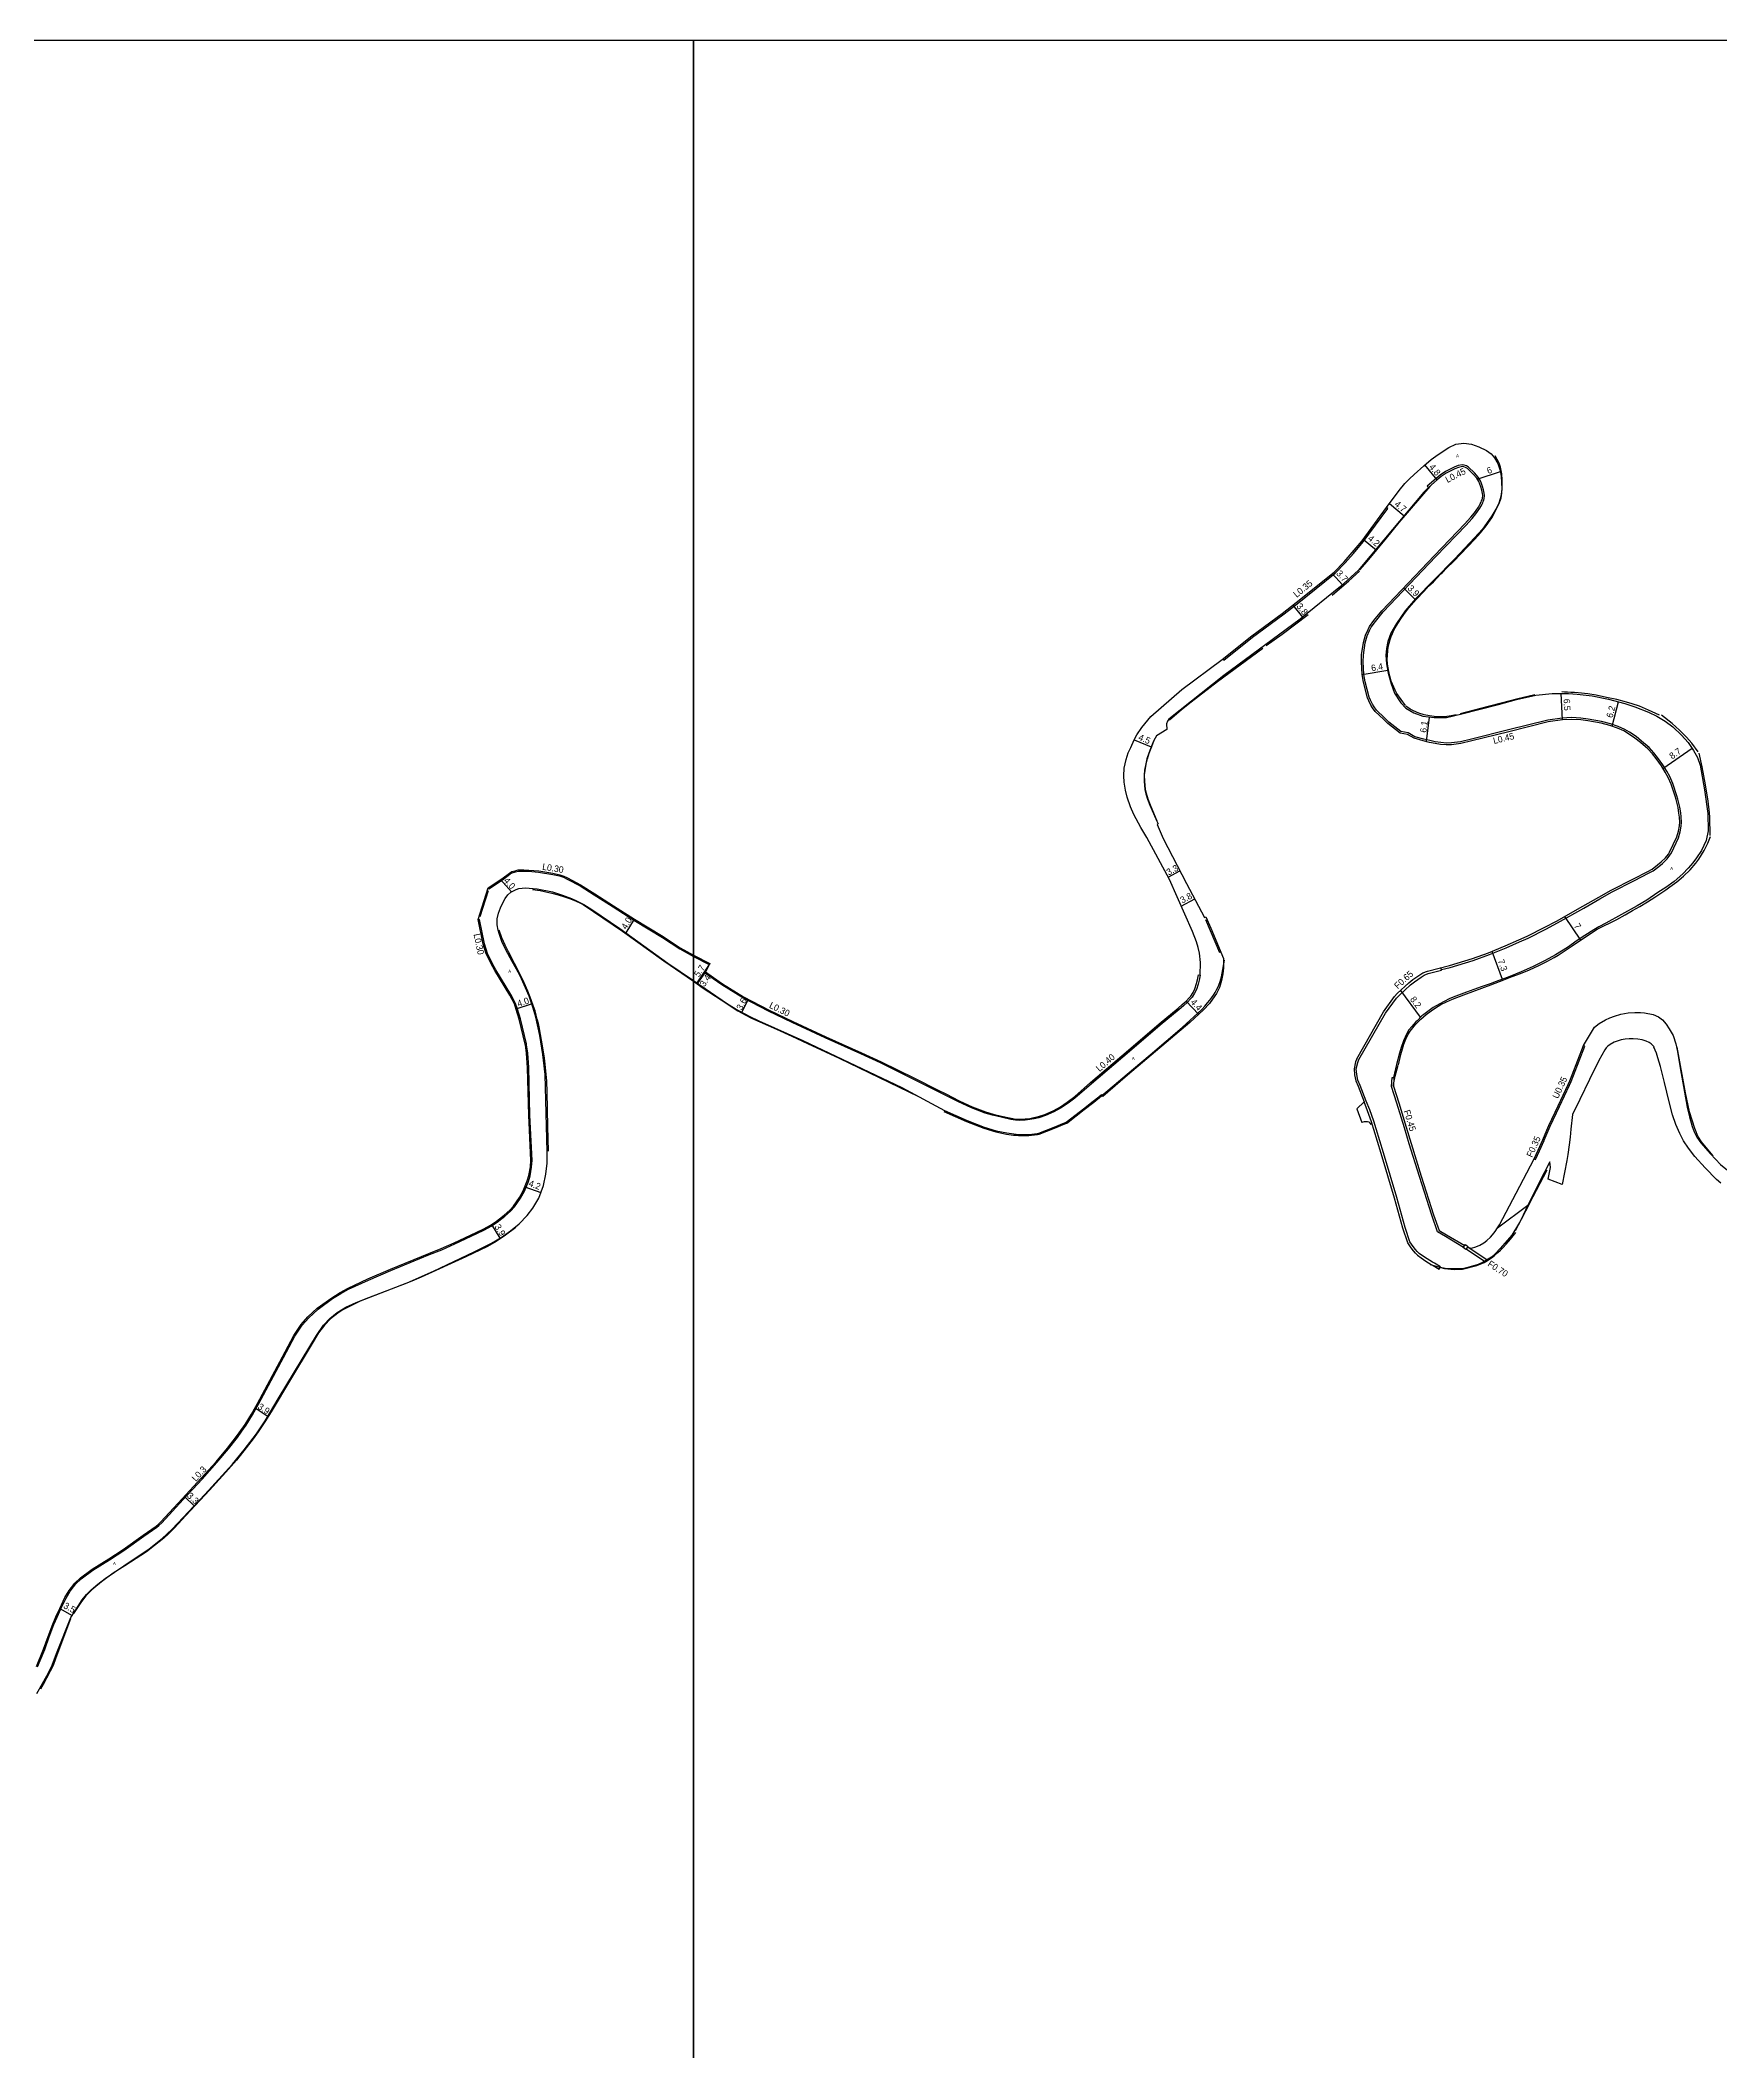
# Model space of a CAD drawing. Header units: metres. Extents: x -28000 to -24000, y -111000 to -108000.
# Drawn here: x -27360.4 to -26947.9, y -108493.6 to -108000 of the extents above; entities that cross this region are included whole.
import ezdxf

# ---------------------------------------------------------------- set-up
doc = ezdxf.new("R2010")
doc.units = ezdxf.units.M
doc.header["$LTSCALE"] = 2.5
for name, color, linetype in [('側溝・桝', 7, 'Continuous'), ('図郭', 7, 'Continuous'), ('幅員', 7, 'Continuous'), ('歩道・分離帯・安全施設', 7, 'Continuous'), ('舗装', 7, 'Continuous'), ('道路', 7, 'Continuous')]:
    doc.layers.add(name, color=color, linetype=linetype)
doc.styles.get("Standard").update_dxf_attribs({"font": ''})
doc.styles.add('YOKO_DECO', font='')
doc.styles.get('Standard').set_extended_font_data('@MS PGothic')
doc.styles.get('YOKO_DECO').set_extended_font_data('MS PGothic')

msp = doc.modelspace()

# ---------------------------------------------------------------- linework, layer by layer
at = {"layer": '側溝・桝'}
for points in [[(-27016.44, -108228.05), (-27014.29, -108227.51), (-27008.63, -108225.82), (-27004.67, -108224.37), (-27000.57, -108222.68), (-26997.23, -108221.21), (-26995.15, -108220.3), (-26990.82, -108218.11), (-26987.93, -108216.6), (-26981.48, -108212.94), (-26977.55, -108210.7), (-26974.5, -108208.98), (-26969.04, -108206.18), (-26965.57, -108204.39), (-26964.42, -108203.78), (-26963.06, -108202.74), (-26962.15, -108201.99), (-26961.04, -108200.91), (-26960.34, -108199.97), (-26959.98, -108199.44), (-26958.28, -108195.75), (-26957.84, -108194.21), (-26957.59, -108192.83), (-26957.5, -108191.88), (-26957.59, -108190.58), (-26957.7, -108189.61), (-26957.91, -108188.23), (-26958.38, -108186.21), (-26958.66, -108185.39), (-26959.65, -108182.36), (-26960.39, -108180.69), (-26961.14, -108179.35), (-26962.08, -108177.84), (-26963.39, -108176), (-26964.32, -108174.86), (-26965.44, -108173.58), (-26967.3, -108171.98), (-26968.67, -108170.88), (-26970.27, -108169.79), (-26971.43, -108169.11), (-26973.08, -108168.39), (-26974.96, -108167.72), (-26977.17, -108167.17), (-26980.39, -108166.56), (-26982.19, -108166.33), (-26984.49, -108166.23), (-26986.79, -108166.36), (-26990.28, -108166.86), (-26999.99, -108169.25), (-27009.09, -108171.48), (-27011.78, -108172.13), (-27013.97, -108172.44), (-27015.22, -108172.47), (-27016.6, -108172.36), (-27017.93, -108172.14), (-27019.25, -108171.86), (-27020.77, -108171.51), (-27022.93, -108170.9), (-27024.59, -108169.93), (-27026.36, -108169.61), (-27029.31, -108167.3), (-27030.37, -108166.3), (-27032.37, -108164.39), (-27032.97, -108163.6), (-27033.39, -108162.93), (-27033.88, -108161.95), (-27034.13, -108161.2), (-27035.15, -108157.47), (-27035.47, -108155.6), (-27035.62, -108152.52), (-27035.59, -108150.86), (-27035.15, -108147.87), (-27034.67, -108146.17), (-27034.05, -108144.82), (-27033.68, -108144.05), (-27032.65, -108142.62), (-27030.73, -108140.28), (-27017.79, -108126.7), (-27010.35, -108118.97), (-27009.68, -108118.25), (-27008.87, -108117.32), (-27007.99, -108116.22), (-27007.56, -108115.62), (-27007, -108114.8), (-27006.51, -108113.98), (-27006.28, -108113.51), (-27006.15, -108113.22), (-27006.03, -108112.9), (-27005.9, -108112.45), (-27005.85, -108111.74), (-27005.9, -108111.11), (-27006.11, -108110.31), (-27006.35, -108109.51), (-27006.59, -108108.77), (-27006.88, -108108.09), (-27007.4, -108107.24), (-27008.29, -108106.16), (-27009.79, -108104.77), (-27010.31, -108104.42), (-27010.84, -108104.24), (-27011.29, -108104.19), (-27012.31, -108104.39), (-27013.34, -108104.74), (-27015.47, -108105.85), (-27016.73, -108106.7), (-27017.76, -108107.54), (-27019.93, -108109.44), (-27019.62, -108109.75)], [(-27070.09, -108151.82), (-27069.87, -108152.1), (-27062.78, -108146.48), (-27055.32, -108140.99), (-27051.85, -108138.29), (-27042.5, -108130.76), (-27040.03, -108128.24), (-27038.05, -108125.94), (-27035.63, -108123.06), (-27029.6, -108114.9), (-27029.89, -108114.68)], [(-27250.38, -108208), (-27250.22, -108208.24), (-27246.92, -108206.01), (-27245.07, -108204.61), (-27244.5, -108204.28), (-27243.72, -108204.06), (-27243.01, -108203.9), (-27241.65, -108203.88), (-27240.49, -108203.91), (-27238.03, -108204.12), (-27234.57, -108204.7), (-27232.91, -108205.08), (-27231.92, -108205.39), (-27231.06, -108205.83), (-27227.87, -108207.52), (-27224.36, -108209.67), (-27219.77, -108212.62), (-27214.63, -108215.9), (-27207.65, -108220.16), (-27203.4, -108222.96), (-27200, -108224.81)], [(-27361.05, -108399.18), (-27359.27, -108394.93), (-27358.17, -108391.82), (-27357.02, -108388.77), (-27356.24, -108386.98), (-27355.32, -108384.95), (-27354.04, -108382.32), (-27353.01, -108380.56), (-27351.62, -108378.8), (-27350.3, -108377.56), (-27347.47, -108375.46), (-27343.37, -108372.89), (-27339.88, -108370.58), (-27334.93, -108367.11), (-27331.76, -108364.84), (-27331.25, -108364.45), (-27330.55, -108363.78), (-27325.3, -108358.1), (-27320.64, -108353.07), (-27316.98, -108349.03), (-27314.12, -108345.65), (-27311.94, -108342.84), (-27310.86, -108341.34), (-27309.81, -108339.82), (-27308.24, -108337.32), (-27306.75, -108334.65), (-27300.66, -108323.21), (-27297.87, -108317.98), (-27296.04, -108315.32), (-27294.47, -108313.49), (-27292.18, -108311.37), (-27288.63, -108308.8), (-27286.6, -108307.56), (-27284.69, -108306.47), (-27279.8, -108304.22), (-27274.27, -108301.87), (-27264.84, -108297.97), (-27261.81, -108296.78), (-27258.61, -108295.36), (-27253.22, -108292.85), (-27251.35, -108291.95), (-27249.7, -108291.02), (-27248.2, -108290.03), (-27246.31, -108288.55), (-27244.92, -108287.29), (-27243.96, -108286.29), (-27242.44, -108284.15), (-27241.52, -108282.46), (-27240.55, -108280.02), (-27240.14, -108278.66), (-27239.77, -108276.53), (-27239.62, -108274.88), (-27240.15, -108263.75), (-27240.45, -108252.1), (-27240.72, -108248.56), (-27240.99, -108246.53), (-27241.04, -108246.26), (-27242.52, -108240.14), (-27243.22, -108237.73), (-27243.67, -108236.34), (-27244.83, -108234.14), (-27248.52, -108228.13), (-27249.41, -108226.47), (-27250.61, -108224.1), (-27251.32, -108221.72), (-27252.58, -108215.79), (-27252.87, -108215.84)], [(-27200, -108224.81), (-27196.16, -108226.81)], [(-27075.67, -108229.43), (-27075.91, -108230.64), (-27076.15, -108231.6), (-27076.59, -108232.91), (-27077.04, -108233.84), (-27077.62, -108234.78), (-27078.03, -108235.26), (-27078.78, -108236.05), (-27079.76, -108236.95), (-27080.8, -108237.81), (-27085.43, -108241.67), (-27093.02, -108248.12), (-27102.33, -108256.07), (-27106.42, -108259.58), (-27108.07, -108260.85), (-27109.79, -108262.01), (-27111.56, -108262.96), (-27113.63, -108263.87), (-27115.23, -108264.39), (-27116.39, -108264.67), (-27117.42, -108264.86), (-27118.62, -108265.02), (-27119.95, -108265.08), (-27120.98, -108265.02), (-27122.09, -108264.84), (-27124.5, -108264.3), (-27126.61, -108263.8), (-27128.44, -108263.28), (-27131.8, -108261.98), (-27134.98, -108260.5), (-27138.28, -108258.84), (-27140.33, -108257.82), (-27145.91, -108255), (-27154.13, -108250.93), (-27158.92, -108248.76), (-27167.69, -108244.79), (-27175.81, -108241.04), (-27181.62, -108238.25), (-27187.92, -108234.97), (-27193.08, -108231.82), (-27197.29, -108228.86), (-27197.11, -108228.59)], [(-27016.73, -108301.12), (-27016.67, -108301.01), (-27018.14, -108300.13), (-27018.66, -108299.86), (-27019.97, -108299.06), (-27021.08, -108298.33), (-27021.89, -108297.68), (-27022.36, -108297.24), (-27022.82, -108296.71), (-27023.39, -108295.97), (-27024.16, -108294.85), (-27025.3, -108291.3), (-27027.38, -108284), (-27030.65, -108273.04), (-27032.42, -108267.09), (-27033.03, -108265.24), (-27033.99, -108262.48), (-27034.91, -108260.33), (-27036.4, -108256.49), (-27036.91, -108255.17), (-27037.2, -108253.81), (-27037.33, -108252.41), (-27036.99, -108250.87), (-27036.69, -108250.15), (-27030.13, -108238.77), (-27027.45, -108235.06), (-27026.82, -108234.39), (-27024.05, -108231.83), (-27023.04, -108231.02), (-27021.41, -108229.91), (-27020.69, -108229.44), (-27019.66, -108229.01), (-27016.41, -108228.2), (-27016.56, -108227.57)], [(-26991.54, -108269.79), (-26991.2, -108269.95), (-26991.19, -108269.94), (-26990.23, -108267.61), (-26989.74, -108266.49), (-26987.47, -108261.61), (-26985.02, -108256.43), (-26984.61, -108255.51), (-26983.99, -108254), (-26981.23, -108246.83), (-26981.58, -108246.7)], [(-27011.04, -108296.21), (-27015.4, -108293.54), (-27017.39, -108292.42), (-27018.81, -108288.35), (-27021.81, -108278.84), (-27024.32, -108270.82), (-27025.52, -108266.87), (-27027.34, -108260.85), (-27028.67, -108256.72), (-27028.56, -108254.55), (-27028.22, -108254.57)], [(-27033.42, -108265.97), (-27033.6, -108265.44), (-27034.55, -108262.68), (-27035.41, -108260.53)], [(-26993.65, -108274.49), (-26993.32, -108274.67), (-26992.35, -108272.56), (-26991.2, -108269.95)], [(-27005.82, -108299.64), (-27010.33, -108296.65), (-27010.37, -108296.63)], [(-27009.74, -108296.22), (-27005.18, -108299.24)]]:
    msp.add_lwpolyline(points, dxfattribs=at)
msp.add_lwpolyline([(-27010.56, -108295.52), (-27009.91, -108295.96), (-27010.43, -108296.72), (-27011.08, -108296.28)], close=True, dxfattribs=at)
at = {"layer": '図郭'}
for points in [[(-28000, -108000), (-27200, -108000), (-27200, -108600), (-28000, -108600)], [(-27200, -108000), (-26400, -108000), (-26400, -108600), (-27200, -108600)]]:
    msp.add_lwpolyline(points, close=True, dxfattribs=at)
at = {"layer": '幅員'}
for points in [[(-27020.55, -108104.22), (-27017.52, -108107.91)], [(-27007.63, -108107.7), (-27001.95, -108105.8)], [(-27029.15, -108113.68), (-27025.59, -108116.68)], [(-27035.62, -108122.44), (-27032.37, -108125.13)], [(-27043.22, -108130.87), (-27040.74, -108133.62)], [(-27025.73, -108134.4), (-27022.96, -108137.17)], [(-27052.92, -108138.66), (-27050.56, -108141.58)], [(-27035.91, -108155.64), (-27029.62, -108154.55)], [(-26987.16, -108160.34), (-26986.78, -108166.8)], [(-26974.51, -108168.35), (-26972.93, -108162.35)], [(-27020.11, -108172.11), (-27019.35, -108166.08)], [(-27091.82, -108171.7), (-27087.69, -108173.4)], [(-26962.08, -108178.67), (-26954.91, -108173.69)], [(-27244.71, -108208.96), (-27247.36, -108205.96)], [(-27083.53, -108205.33), (-27080.61, -108203.79)], [(-27080.3, -108212.47), (-27076.96, -108210.7)], [(-27216.55, -108219.07), (-27214.48, -108215.65)], [(-26986.19, -108215.05), (-26982.28, -108220.83)], [(-27196.02, -108226.56), (-27199.23, -108231.27)], [(-27004.02, -108223.57), (-27001.51, -108230.39)], [(-27197.11, -108228.59), (-27199.03, -108231.4)], [(-27243.55, -108237.69), (-27239.76, -108236.43)], [(-27188.15, -108238.49), (-27186.51, -108235.34)], [(-27079.06, -108235.76), (-27076.02, -108239)], [(-27026.5, -108233.21), (-27021.62, -108239.71)], [(-27241.39, -108281.33), (-27237.47, -108282.73)], [(-27249.57, -108290.57), (-27247.53, -108293.94)], [(-27307.63, -108335.6), (-27304.38, -108337.71)], [(-27324.98, -108357.31), (-27322.56, -108359.6)], [(-27355.59, -108384.82), (-27352.52, -108386.51)]]:
    msp.add_lwpolyline(points, dxfattribs=at)
at = {"layer": '歩道・分離帯・安全施設'}
for points in [[(-27025.28, -108163.26), (-27027.36, -108160.28), (-27027.82, -108159.51), (-27028.74, -108157.28), (-27029.12, -108156.04), (-27029.28, -108155.35), (-27029.51, -108154.03), (-27029.64, -108153), (-27029.72, -108151.9), (-27029.7, -108150.94), (-27029.6, -108149.84), (-27029.5, -108148.89), (-27029.29, -108147.99), (-27029.05, -108147.09), (-27028.75, -108146.3), (-27028.42, -108145.55), (-27028, -108144.63), (-27027.54, -108143.74), (-27026.99, -108142.84), (-27026.42, -108141.96), (-27025.86, -108141.15), (-27025.27, -108140.38), (-27024.42, -108139.28), (-27022.63, -108137.23), (-27020.7, -108135.16), (-27019.57, -108133.99), (-27018.36, -108132.87), (-27016.54, -108130.93), (-27016.17, -108130.57), (-27015.15, -108129.53), (-27013.39, -108127.8), (-27011.64, -108126.06), (-27009.91, -108124.25), (-27008.2, -108122.43), (-27006.86, -108120.87), (-27005.47, -108119.14), (-27004.07, -108117.16), (-27003.54, -108116.28), (-27002.26, -108113.7), (-27001.79, -108112.25), (-27001.58, -108111.15), (-27001.49, -108109.95), (-27001.49, -108107.86), (-27001.62, -108106.39), (-27001.93, -108104.8), (-27002.27, -108103.79), (-27003.26, -108101.97)], [(-27036.43, -108129.97), (-27034.7, -108127.95), (-27029.92, -108122.16), (-27026.8, -108118.37), (-27019.19, -108109.52)], [(-27043.23, -108136.16), (-27039.14, -108132.66), (-27036.57, -108130.3)], [(-27059.41, -108148.56), (-27055.5, -108145.71), (-27049.12, -108140.93)], [(-27083.14, -108166.76), (-27080.28, -108164.29), (-27077.87, -108162.34), (-27071.43, -108157.36), (-27060.26, -108149.21)], [(-26993.47, -108160.62), (-26997.98, -108161.72), (-27001.45, -108162.57), (-27004.93, -108163.47), (-27011.8, -108165.26)], [(-26962.94, -108165.6), (-26965.58, -108164.38), (-26967.78, -108163.45), (-26969.59, -108162.82), (-26971.03, -108162.4), (-26973.41, -108161.79), (-26975.9, -108161.25), (-26978.41, -108160.74), (-26980.49, -108160.4), (-26982.89, -108160.13), (-26983.77, -108160.07), (-26984.65, -108160.02), (-26985.46, -108159.99), (-26986.25, -108159.94), (-26986.85, -108159.92)], [(-27012.85, -108165.53), (-27014.01, -108165.77), (-27015.07, -108165.94), (-27015.97, -108166.02), (-27017.32, -108166.03), (-27018.18, -108165.97), (-27019.35, -108165.82), (-27020.67, -108165.52), (-27021.99, -108165.1), (-27023.25, -108164.57), (-27024.11, -108164.13), (-27025.17, -108163.44)], [(-26953.41, -108174.61), (-26954.97, -108172.53), (-26956.29, -108171), (-26957.99, -108169.33), (-26959.8, -108167.7), (-26962.38, -108165.6)], [(-27086.18, -108191.62), (-27087.88, -108187.69), (-27088.44, -108186.23), (-27088.84, -108184.88), (-27089.09, -108183.81), (-27089.27, -108181.88), (-27089.29, -108180.27), (-27089.19, -108179.16), (-27088.91, -108177.61), (-27088.61, -108176.34), (-27088.18, -108174.96), (-27087.69, -108173.7), (-27086.99, -108172.01)], [(-26950.43, -108195.12), (-26950.56, -108190.62), (-26950.61, -108189.57), (-26950.93, -108186.73), (-26951.61, -108182.72), (-26952.44, -108178.33), (-26953.15, -108174.96)], [(-27026.98, -108251.42), (-27026.37, -108248.86), (-27026.01, -108247.51), (-27025.64, -108246.34), (-27025.16, -108245.11), (-27024.64, -108244.06), (-27024.1, -108243.16), (-27023.44, -108242.35), (-27022.78, -108241.53), (-27022.13, -108240.85), (-27021.52, -108240.23), (-27020.19, -108239.07), (-27018.97, -108238.15), (-27017.85, -108237.4), (-27016.61, -108236.65), (-27015.15, -108235.93), (-27013.68, -108235.29), (-27010.91, -108234.21), (-27008.7, -108233.41), (-27006.5, -108232.63), (-27004.31, -108231.82), (-27001.14, -108230.59), (-26999.08, -108229.77), (-26997.03, -108228.97), (-26994.83, -108228.07), (-26992.55, -108227.01), (-26990.59, -108226.04), (-26988.74, -108225.07), (-26987.81, -108224.5), (-26984.33, -108222.22), (-26980.79, -108219.82), (-26978.24, -108218.17), (-26973.41, -108215.72), (-26971.37, -108214.64), (-26969.55, -108213.59), (-26967.72, -108212.55), (-26965.87, -108211.39), (-26964.03, -108210.24), (-26961.32, -108208.48), (-26960.33, -108207.74), (-26958.65, -108206.49), (-26957, -108205.1), (-26955.41, -108203.58), (-26953.99, -108201.96), (-26953.24, -108200.96), (-26951.94, -108198.86), (-26951.08, -108197.05), (-26950.4, -108195.43)], [(-27252.41, -108215.05), (-27250.33, -108208.64)], [(-27239.54, -108208.42), (-27237.67, -108208.67), (-27236.23, -108208.93), (-27234.78, -108209.26), (-27233.22, -108209.69), (-27231.89, -108210.12), (-27230.2, -108210.7), (-27228.79, -108211.25), (-27227.77, -108211.75), (-27227.08, -108212.1), (-27217.43, -108218.6), (-27207.3, -108225.89), (-27200, -108230.93)], [(-27070.84, -108223.94), (-27074.28, -108215.8)], [(-27235.57, -108272.64), (-27235.77, -108266.56), (-27235.93, -108258.1), (-27236.04, -108255.44), (-27236.53, -108250.44), (-27236.7, -108249.22), (-27237.14, -108246.29), (-27237.56, -108243.96), (-27237.84, -108242.54), (-27238.09, -108241.31), (-27238.36, -108240.18), (-27238.61, -108239.22), (-27238.91, -108238.21), (-27239.36, -108236.85), (-27240.11, -108234.84), (-27240.64, -108233.37), (-27241.22, -108232), (-27241.91, -108230.55), (-27242.44, -108229.44), (-27245.46, -108223.68), (-27246.26, -108222.08), (-27247.03, -108220.28), (-27247.73, -108218.39)], [(-27138.53, -108262.84), (-27132.98, -108265.3), (-27128.75, -108266.95), (-27125.81, -108267.87), (-27123.18, -108268.4), (-27121.43, -108268.66), (-27120.83, -108268.72), (-27120.21, -108268.8), (-27117.68, -108268.76), (-27116.29, -108268.63), (-27115.6, -108268.52), (-27115.14, -108268.42), (-27111.4, -108266.99), (-27108.83, -108265.93), (-27108.41, -108265.73), (-27108.06, -108265.47), (-27104.11, -108262.42), (-27101.76, -108260.55), (-27100.38, -108259.46), (-27098.28, -108257.7), (-27092.04, -108252.43), (-27087.9, -108248.95), (-27080.03, -108242.26), (-27075.23, -108237.82), (-27074.54, -108237.03), (-27073.85, -108236.24), (-27073.25, -108235.52), (-27072.82, -108234.92), (-27072.4, -108234.29), (-27072, -108233.68), (-27071.64, -108233.03), (-27071.27, -108232.26), (-27071, -108231.62), (-27070.74, -108230.98), (-27070.61, -108230.44), (-27070.44, -108229.85), (-27069.68, -108225.72)], [(-27200, -108230.93), (-27197.62, -108232.57), (-27193.25, -108235.51), (-27189.12, -108238.15), (-27187.2, -108239.23), (-27185.81, -108239.96), (-27179.65, -108242.63), (-27175.92, -108244.38), (-27172.03, -108246.18), (-27164.28, -108249.76), (-27144.77, -108259.22)], [(-26949.74, -108273.72), (-26952.63, -108270.32), (-26953.5, -108268.94), (-26954.27, -108267.04), (-26955.56, -108262.98), (-26956.55, -108258.27), (-26958.59, -108247.08)], [(-27028.29, -108256.64), (-27027.79, -108254.19), (-27027.05, -108251.47)], [(-26994.78, -108285.43), (-26990.5, -108277.15)], [(-26994.78, -108285.43), (-26996.82, -108289.39), (-26998.32, -108292.13)], [(-27243.63, -108291.3), (-27246.14, -108293.21), (-27247.44, -108294.14), (-27248.89, -108295.03), (-27250.58, -108295.96), (-27252.5, -108296.94), (-27255.92, -108298.53), (-27266.83, -108303.54), (-27269.12, -108304.51), (-27275.71, -108307.07), (-27281.86, -108309.45), (-27283.94, -108310.44), (-27286.06, -108311.57), (-27287.35, -108312.34), (-27289.13, -108313.73), (-27290.62, -108315.29), (-27292.06, -108317.19), (-27293.86, -108320.18), (-27298.93, -108328.61), (-27303.67, -108336.61), (-27305.22, -108339.01), (-27306.9, -108341.48), (-27308.12, -108343.16), (-27309.82, -108345.43), (-27312.21, -108348.43), (-27314.83, -108351.41), (-27318.79, -108355.76), (-27324.6, -108362.01), (-27326.44, -108364), (-27327.56, -108365.16), (-27328.97, -108366.57), (-27330.03, -108367.54), (-27332.28, -108369.41), (-27334.28, -108370.89), (-27339.6, -108374.38), (-27342.43, -108376.17), (-27345.35, -108378.28), (-27347.74, -108380.23), (-27349.15, -108381.7), (-27350.26, -108383.11), (-27352.17, -108386.07)], [(-27019.23, -108300.45), (-27015.69, -108301.41), (-27013.27, -108301.63), (-27011.29, -108301.6), (-27007.78, -108300.7), (-27005.91, -108299.91), (-27005.1, -108299.45), (-27004.11, -108298.81), (-27003.45, -108298.29), (-27002.58, -108297.49), (-27001.9, -108296.87), (-27001.28, -108296.21), (-27000.54, -108295.42), (-26999.45, -108294.16), (-26998.16, -108292.59)], [(-27352.93, -108387.38), (-27354.6, -108391.73), (-27356.58, -108397.21), (-27357.22, -108398.78), (-27357.92, -108400.22), (-27358.79, -108401.92), (-27359.62, -108403.5), (-27360.27, -108404.66)]]:
    msp.add_lwpolyline(points, dxfattribs=at)
at = {"layer": '道路'}
for points in [[(-27197.11, -108228.59), (-27192.88, -108231.57), (-27187.73, -108234.7), (-27181.45, -108237.98), (-27175.65, -108240.77), (-27167.53, -108244.51), (-27158.77, -108248.49), (-27153.97, -108250.65), (-27145.74, -108254.73), (-27140.16, -108257.54), (-27138.11, -108258.57), (-27134.82, -108260.23), (-27131.65, -108261.7), (-27128.31, -108262.99), (-27126.5, -108263.5), (-27124.41, -108264), (-27122.01, -108264.53), (-27120.93, -108264.72), (-27119.93, -108264.76), (-27118.64, -108264.71), (-27117.46, -108264.56), (-27116.48, -108264.38), (-27115.3, -108264.09), (-27113.74, -108263.58), (-27111.7, -108262.69), (-27109.95, -108261.75), (-27108.26, -108260.6), (-27106.4, -108259.17), (-27102.59, -108255.77), (-27093.28, -108247.82), (-27085.69, -108241.36), (-27081.06, -108237.5), (-27080.03, -108236.65), (-27079.06, -108235.76), (-27078.32, -108234.99), (-27077.94, -108234.54), (-27077.39, -108233.65), (-27076.96, -108232.76), (-27076.54, -108231.49), (-27076.3, -108230.55), (-27076.06, -108229.35), (-27075.67, -108229.43), (-27075.57, -108226.27), (-27075.82, -108224.03), (-27076.11, -108222.61), (-27076.53, -108221.27), (-27077.53, -108218.69), (-27083.19, -108205.98), (-27088.75, -108195.63), (-27090.22, -108193.15), (-27091.9, -108190.03), (-27092.75, -108188.13), (-27093.56, -108185.73), (-27093.97, -108184.02), (-27094.28, -108182.09), (-27094.37, -108180.48), (-27094.32, -108178.65), (-27093.85, -108176.48), (-27093.3, -108174.89), (-27092.7, -108173.58), (-27091.82, -108171.7), (-27091.16, -108170.43), (-27089.95, -108168.62), (-27087.72, -108165.93), (-27080.18, -108159.35), (-27070.23, -108151.93), (-27062.99, -108146.19), (-27055.52, -108140.69), (-27052.06, -108137.99), (-27042.74, -108130.49), (-27040.32, -108128.02), (-27038.32, -108125.7), (-27035.92, -108122.84), (-27029.89, -108114.68), (-27026.77, -108110.48), (-27025.4, -108108.78), (-27024.29, -108107.66), (-27023.1, -108106.54), (-27020.76, -108104.4), (-27018.94, -108102.91), (-27017.8, -108102.07), (-27016.28, -108101.02), (-27014.6, -108099.97), (-27012.86, -108099.14), (-27010.97, -108098.87), (-27009.09, -108099.12), (-27007.22, -108099.79), (-27005.39, -108100.71), (-27004.25, -108101.51), (-27003.43, -108102.44), (-27002.6, -108103.86), (-27002.02, -108105.6), (-27001.79, -108107.03), (-27001.68, -108108.54), (-27001.63, -108110.14), (-27001.89, -108111.95), (-27002.36, -108113.57), (-27003.1, -108115.08), (-27004.04, -108116.67), (-27006.38, -108119.95), (-27008.34, -108122.12), (-27013.12, -108127.24), (-27018.25, -108132.44), (-27022.82, -108137.04), (-27025.3, -108139.98), (-27027.49, -108143.16), (-27028.81, -108145.51), (-27029.56, -108147.55), (-27029.9, -108149.23), (-27030.06, -108150.93), (-27029.88, -108153.05), (-27029.49, -108155.3), (-27028.78, -108157.94), (-27027.93, -108160.26), (-27026.41, -108162.56), (-27025.15, -108163.89), (-27023.22, -108165.05), (-27020.97, -108165.87), (-27018.2, -108166.22), (-27015.22, -108166.16), (-27011.46, -108165.3), (-27002.45, -108162.98), (-26998, -108161.8), (-26993.24, -108160.71), (-26989.27, -108160.33), (-26985.22, -108160.34), (-26983.09, -108160.44), (-26979.4, -108160.84), (-26975.4, -108161.7), (-26971.38, -108162.76), (-26968.97, -108163.57), (-26965.6, -108164.86), (-26963.59, -108165.83), (-26961.55, -108167.06), (-26959.64, -108168.52), (-26957.48, -108170.49), (-26955.85, -108172.34), (-26954.52, -108174.27), (-26953.58, -108176.02), (-26952.96, -108177.92), (-26951.83, -108183.97), (-26951.05, -108189.72), (-26950.96, -108194.01), (-26951.43, -108196.35), (-26952.58, -108198.84)], [(-26958.68, -108195.47), (-26958.27, -108194.11), (-26958.02, -108192.77), (-26957.94, -108191.88), (-26958.02, -108190.62), (-26958.14, -108189.66), (-26958.34, -108188.31), (-26958.8, -108186.34), (-26959.08, -108185.53), (-26960.06, -108182.52), (-26960.78, -108180.89), (-26961.52, -108179.58), (-26962.44, -108178.08), (-26963.74, -108176.26), (-26964.65, -108175.14), (-26965.74, -108173.89), (-26967.58, -108172.31), (-26968.93, -108171.24), (-26970.5, -108170.16), (-26971.63, -108169.5), (-26973.25, -108168.79), (-26975.09, -108168.14), (-26977.26, -108167.6), (-26980.46, -108166.99), (-26982.23, -108166.77), (-26984.49, -108166.66), (-26986.75, -108166.8), (-26990.2, -108167.29), (-26999.88, -108169.67), (-27008.98, -108171.91), (-27011.69, -108172.56), (-27013.92, -108172.87), (-27015.25, -108172.91), (-27016.68, -108172.79), (-27018, -108172.57), (-27019.33, -108172.29), (-27020.88, -108171.94), (-27023.1, -108171.3), (-27024.74, -108170.34), (-27026.55, -108170.02), (-27029.6, -108167.63), (-27030.67, -108166.61), (-27032.69, -108164.68), (-27033.33, -108163.85), (-27033.77, -108163.15), (-27034.29, -108162.12), (-27034.55, -108161.33), (-27035.58, -108157.55), (-27035.91, -108155.64), (-27036.05, -108152.54), (-27036.02, -108150.82), (-27035.58, -108147.78), (-27035.08, -108146.02), (-27034.45, -108144.63), (-27034.06, -108143.83), (-27033, -108142.36), (-27031.06, -108139.99), (-27018.11, -108126.4), (-27010.67, -108118.67), (-27010.01, -108117.96), (-27009.21, -108117.04), (-27008.33, -108115.95), (-27007.91, -108115.37), (-27007.37, -108114.57), (-27006.89, -108113.77), (-27006.67, -108113.33), (-27006.56, -108113.06), (-27006.45, -108112.76), (-27006.33, -108112.37), (-27006.29, -108111.74), (-27006.33, -108111.19), (-27006.51, -108110.42), (-27006.77, -108109.62), (-27007.01, -108108.91), (-27007.27, -108108.3), (-27007.76, -108107.49), (-27008.61, -108106.46), (-27010.07, -108105.11), (-27010.49, -108104.82), (-27010.95, -108104.67), (-27011.27, -108104.64), (-27012.22, -108104.81), (-27013.18, -108105.15), (-27015.25, -108106.23), (-27016.47, -108107.05), (-27017.47, -108107.88), (-27019.62, -108109.75), (-27020.72, -108110.9), (-27030.57, -108122.59), (-27036.85, -108130.11), (-27041.18, -108134.02), (-27051.13, -108142.04), (-27069.85, -108155.88), (-27083.31, -108166.56), (-27083.67, -108167.05), (-27083.88, -108167.72), (-27083.85, -108169.16)], [(-27086.35, -108170.72), (-27086.73, -108171.29), (-27087.1, -108171.96), (-27087.8, -108173.66), (-27088.28, -108174.92), (-27088.72, -108176.31), (-27089.02, -108177.59), (-27089.3, -108179.14), (-27089.4, -108180.27), (-27089.38, -108181.88), (-27089.2, -108183.83), (-27088.95, -108184.91), (-27088.54, -108186.27), (-27087.98, -108187.73), (-27086.28, -108191.66), (-27085.98, -108192.32), (-27086.2, -108192.43), (-27084.77, -108195.91), (-27078.97, -108206.89), (-27074.55, -108215.25)], [(-27083.85, -108169.16), (-27086.35, -108170.72)], [(-26988.16, -108216.17), (-26981.72, -108212.51), (-26977.79, -108210.27), (-26974.74, -108208.55), (-26969.26, -108205.74), (-26965.79, -108203.95), (-26964.68, -108203.37), (-26963.36, -108202.36), (-26962.47, -108201.63), (-26961.41, -108200.59), (-26960.73, -108199.69), (-26960.41, -108199.2), (-26958.68, -108195.47)], [(-26952.58, -108198.84), (-26953.85, -108200.63), (-26954.74, -108201.82), (-26955.85, -108203.19), (-26957.16, -108204.56), (-26959.33, -108206.46), (-26961.34, -108207.92), (-26963.29, -108209.15), (-26966.04, -108211.01), (-26968.38, -108212.41), (-26976.08, -108216.62), (-26977.8, -108217.54), (-26979.04, -108218.28), (-26981.26, -108219.68), (-26983.14, -108220.92), (-26985.52, -108222.6), (-26988.45, -108224.43), (-26990.94, -108225.81), (-26993.89, -108227.26), (-26996.89, -108228.57), (-27000.09, -108229.87), (-27003.28, -108231.04), (-27004.25, -108231.43), (-27006.65, -108232.31), (-27010.26, -108233.58), (-27013.51, -108234.78), (-27014.57, -108235.26), (-27015.8, -108235.86), (-27017.69, -108236.91), (-27018.5, -108237.37), (-27019.42, -108238.07), (-27020.71, -108239.03), (-27021.21, -108239.41), (-27022.36, -108240.59), (-27022.74, -108240.9), (-27023.7, -108242.02), (-27024.4, -108242.86), (-27024.89, -108243.7), (-27025.73, -108245.5), (-27026.33, -108247.15), (-27026.76, -108248.57), (-27027.46, -108251.32), (-27028.22, -108254.57), (-27028.11, -108254.57), (-27028.21, -108256.66), (-27026.9, -108260.72), (-27025.09, -108266.74), (-27023.89, -108270.69), (-27021.38, -108278.7), (-27018.38, -108288.2), (-27017.02, -108292.11), (-27015.17, -108293.15), (-27010.71, -108295.74), (-27010.56, -108295.52), (-27009.91, -108295.96), (-27009.98, -108296.06), (-27009.74, -108296.22), (-27009.07, -108296.39), (-27008.01, -108296.09), (-27007.01, -108295.64), (-27006.02, -108295.08), (-27005.3, -108294.55), (-27004.37, -108293.69), (-27003.88, -108293.1), (-27003.27, -108292.31), (-27002.66, -108291.45)], [(-27250.38, -108208), (-27247.09, -108205.78), (-27245.22, -108204.37), (-27244.61, -108204.01), (-27243.8, -108203.78), (-27243.05, -108203.61), (-27241.65, -108203.59), (-27240.47, -108203.62), (-27238.01, -108203.84)], [(-27238.01, -108203.84), (-27234.52, -108204.42), (-27232.84, -108204.8), (-27231.81, -108205.12), (-27230.93, -108205.57), (-27227.72, -108207.27), (-27224.2, -108209.42), (-27219.62, -108212.38), (-27214.48, -108215.65), (-27207.5, -108219.91), (-27203.26, -108222.71), (-27200, -108224.48)], [(-27241.34, -108246.33), (-27242.81, -108240.21), (-27243.51, -108237.82), (-27243.95, -108236.46), (-27245.09, -108234.29), (-27248.78, -108228.28), (-27249.68, -108226.61), (-27250.89, -108224.22), (-27251.61, -108221.79), (-27252.89, -108215.77), (-27250.38, -108208)], [(-27237.77, -108244.26), (-27238.69, -108239.72), (-27239.39, -108237.52), (-27240.37, -108234.57), (-27241.25, -108232.53), (-27242.26, -108230.33), (-27243.08, -108228.65), (-27244.5, -108226.03), (-27246.09, -108223.2), (-27247.03, -108221.12), (-27247.73, -108219.17), (-27247.96, -108218.36), (-27248.19, -108217.07), (-27248.21, -108215.56), (-27247.92, -108214.18), (-27247.43, -108212.88), (-27246.85, -108211.65), (-27246.25, -108210.58), (-27245.62, -108209.7), (-27244.85, -108209.04), (-27244.23, -108208.69), (-27243.58, -108208.4), (-27242.85, -108208.17), (-27242.11, -108208.04), (-27241.37, -108207.98), (-27240.34, -108208.03)], [(-27240.34, -108208.03), (-27238.37, -108208.26), (-27234.63, -108209), (-27232.18, -108209.78), (-27229.97, -108210.59), (-27228.7, -108211.15), (-27226.94, -108212.1), (-27224.96, -108213.29), (-27218.07, -108217.98), (-27206.31, -108226.44), (-27200, -108230.74)], [(-27074.55, -108215.25), (-27074.23, -108215.08), (-27073.06, -108217.86), (-27069.95, -108225.29)], [(-27037.18, -108249.94), (-27030.68, -108238.42), (-27027.95, -108234.64), (-27027.28, -108233.92), (-27024.47, -108231.33), (-27023.43, -108230.49), (-27021.77, -108229.37), (-27020.99, -108228.87), (-27019.86, -108228.4), (-27014.42, -108227.04), (-27008.78, -108225.35), (-27004.85, -108223.91), (-27000.76, -108222.23), (-26997.43, -108220.76), (-26995.36, -108219.85), (-26991.05, -108217.67), (-26988.16, -108216.17)], [(-27200, -108224.48), (-27196.02, -108226.56)], [(-27196.02, -108226.56), (-27197.11, -108228.59)], [(-27069.95, -108225.29), (-27069.9, -108226.28), (-27069.92, -108227.58), (-27070.08, -108229.12), (-27070.39, -108230.7), (-27070.94, -108232.47)], [(-27200, -108230.74), (-27191.65, -108236.43), (-27189.1, -108237.98), (-27186.22, -108239.54), (-27183.94, -108240.61), (-27173.22, -108245.48), (-27148.84, -108257.02), (-27138.42, -108262.59)], [(-27070.94, -108232.47), (-27071.68, -108233.88), (-27072.66, -108235.34), (-27073.39, -108236.36), (-27074.84, -108237.89), (-27078.2, -108241.04), (-27093.46, -108253.96), (-27099.53, -108259.18)], [(-26978.84, -108242.14), (-26977.68, -108241.24), (-26976.14, -108240.37), (-26975.11, -108239.89), (-26973.96, -108239.44), (-26972.43, -108239.01), (-26970.58, -108238.69), (-26968.97, -108238.61), (-26967.53, -108238.58), (-26966.55, -108238.66), (-26964.43, -108239.06), (-26963.18, -108239.66), (-26962.2, -108240.37), (-26961.23, -108241.48), (-26960.55, -108242.59), (-26959.59, -108244.26), (-26958.92, -108246.3), (-26958.49, -108248.14)], [(-27361.32, -108399.04), (-27359.55, -108394.82), (-27358.45, -108391.72), (-27357.3, -108388.65), (-27356.52, -108386.85), (-27355.59, -108384.82), (-27354.3, -108382.17), (-27353.26, -108380.39), (-27351.84, -108378.59), (-27350.49, -108377.33), (-27347.64, -108375.21), (-27343.53, -108372.63), (-27340.05, -108370.33), (-27335.11, -108366.86), (-27331.94, -108364.6), (-27331.45, -108364.22), (-27330.76, -108363.57), (-27325.52, -108357.9), (-27320.86, -108352.87), (-27317.21, -108348.84), (-27314.36, -108345.47), (-27312.19, -108342.66), (-27311.11, -108341.16), (-27310.06, -108339.65), (-27308.5, -108337.17), (-27307.01, -108334.51), (-27300.93, -108323.07), (-27298.13, -108317.83), (-27296.28, -108315.13), (-27294.69, -108313.28), (-27292.37, -108311.13), (-27288.8, -108308.56), (-27286.76, -108307.3), (-27284.82, -108306.2), (-27279.92, -108303.94), (-27274.39, -108301.59), (-27264.95, -108297.69), (-27261.92, -108296.51), (-27258.73, -108295.09), (-27253.35, -108292.58), (-27251.49, -108291.69), (-27249.86, -108290.76), (-27248.38, -108289.79), (-27246.5, -108288.32), (-27245.13, -108287.07), (-27244.19, -108286.1), (-27242.7, -108283.99), (-27241.79, -108282.34), (-27240.83, -108279.92), (-27240.43, -108278.59), (-27240.06, -108276.48), (-27239.92, -108274.86), (-27240.45, -108263.76), (-27240.75, -108252.12), (-27241.02, -108248.59), (-27241.29, -108246.57), (-27241.34, -108246.33)], [(-27361.23, -108405.69), (-27359.77, -108403.25), (-27358.72, -108401.35), (-27357.63, -108399.11), (-27356.18, -108395.44), (-27352.84, -108387.01), (-27351.09, -108384.23), (-27350.09, -108382.71), (-27349.01, -108381.41), (-27347.9, -108380.26), (-27346.25, -108378.84), (-27344.41, -108377.43), (-27339.85, -108374.32), (-27333.62, -108370.2), (-27330.41, -108367.63), (-27328.01, -108365.34), (-27319.99, -108356.88), (-27313.15, -108349.42), (-27310.28, -108345.9), (-27307.29, -108341.93), (-27305.13, -108338.75), (-27301.7, -108333), (-27292.58, -108317.8), (-27290.82, -108315.31), (-27289.26, -108313.66), (-27287.49, -108312.2), (-27285.34, -108310.9), (-27282.82, -108309.75), (-27279.7, -108308.48), (-27270.33, -108304.89), (-27263.82, -108302.04), (-27253.87, -108297.29), (-27249.62, -108295.21), (-27247.25, -108293.77), (-27244.94, -108292.12), (-27242.79, -108290.45), (-27240.82, -108288.37), (-27239.42, -108286.57), (-27237.98, -108284.16), (-27236.87, -108281.03), (-27236.25, -108278.28), (-27235.96, -108275.58), (-27235.96, -108272.73), (-27236.4, -108253.8), (-27236.98, -108248.92), (-27237.77, -108244.26)], [(-26947.86, -108280.43), (-26948.92, -108279.55), (-26951.7, -108276.71), (-26954.23, -108273.95), (-26955.79, -108271.91), (-26956.99, -108270.09), (-26957.9, -108268.31), (-26958.93, -108266.1), (-26959.7, -108263.65), (-26960.51, -108260.52), (-26961.71, -108255.77), (-26962.67, -108251.86), (-26963.28, -108249.71), (-26963.65, -108248.57), (-26964.29, -108247.07), (-26964.21, -108246.99), (-26964.97, -108246.3), (-26965.45, -108245.97), (-26966.18, -108245.61), (-26967.17, -108245.29), (-26968.24, -108245.12), (-26969.36, -108245.05), (-26970.38, -108245.03), (-26971.36, -108245.14), (-26972.33, -108245.29), (-26973.32, -108245.59), (-26974.03, -108245.88), (-26974.98, -108246.42), (-26975.56, -108246.82), (-26975.96, -108247.22), (-26976.32, -108247.76), (-26977.78, -108250.35), (-26980.1, -108254.99), (-26982.43, -108259.95), (-26984.22, -108263.59), (-26984.64, -108267.18), (-26984.8, -108269.13), (-26985.08, -108271.08), (-26985.38, -108273.44), (-26985.66, -108274.92), (-26986.76, -108280.77)], [(-26981.58, -108246.7), (-26978.84, -108242.14)], [(-27037.18, -108249.94), (-27037.51, -108250.71), (-27037.87, -108252.38), (-27037.74, -108253.89), (-27037.43, -108255.32), (-27036.9, -108256.68), (-27035.41, -108260.53), (-27037.2, -108262.24)], [(-27002.66, -108291.45), (-27002.15, -108290.65), (-26998.11, -108282.92), (-26993.65, -108274.5), (-26992.69, -108272.4), (-26991.54, -108269.79), (-26990.58, -108267.46), (-26990.09, -108266.33), (-26987.81, -108261.45), (-26985.36, -108256.27), (-26984.95, -108255.36), (-26984.34, -108253.86), (-26981.58, -108246.7)], [(-26958.49, -108248.14), (-26957.83, -108252.13), (-26956.13, -108261.79), (-26955.55, -108264.22), (-26954.88, -108266.53), (-26954.39, -108267.9), (-26953.71, -108269.19), (-26952.74, -108270.55), (-26950.41, -108273.27), (-26947.96, -108275.84), (-26946.66, -108276.97), (-26945.7, -108277.6), (-26944.94, -108278.01)], [(-27138.42, -108262.59), (-27132.88, -108265.05), (-27128.66, -108266.69), (-27125.74, -108267.61), (-27123.13, -108268.14), (-27121.39, -108268.39), (-27120.8, -108268.45), (-27120.2, -108268.53), (-27117.7, -108268.49), (-27116.33, -108268.36), (-27115.65, -108268.25), (-27115.22, -108268.16), (-27111.5, -108266.73), (-27108.94, -108265.69), (-27108.55, -108265.49), (-27108.22, -108265.25), (-27104.28, -108262.2), (-27101.93, -108260.34), (-27100.56, -108259.25), (-27099.9, -108258.71), (-27099.53, -108259.18)], [(-27037.2, -108262.24), (-27035.93, -108265.57)], [(-27022.29, -108298.11), (-27022.79, -108297.65), (-27023.28, -108297.08), (-27023.88, -108296.32), (-27024.7, -108295.11), (-27025.87, -108291.47), (-27027.95, -108284.17), (-27031.22, -108273.21), (-27032.99, -108267.26), (-27033.42, -108265.97), (-27033.68, -108266.09), (-27033.96, -108265.73), (-27034.2, -108265.51), (-27034.57, -108265.38), (-27034.88, -108265.37), (-27035.39, -108265.43), (-27035.93, -108265.57)], [(-26990.2, -108279.51), (-26989.64, -108276.62), (-26989.85, -108275.2), (-26992.49, -108280.48), (-26995.22, -108285.88)], [(-26986.76, -108280.77), (-26990.2, -108279.51)], [(-26995.22, -108285.88), (-26996.36, -108288.33), (-26997.29, -108290.15), (-26999.12, -108293.18), (-27001.98, -108296.53), (-27003.2, -108297.82), (-27004.17, -108298.61), (-27006.17, -108299.85), (-27007.41, -108300.44), (-27009.34, -108301.01), (-27010.62, -108301.35), (-27011.3, -108301.48), (-27013.76, -108301.49), (-27015.55, -108301.39), (-27016.73, -108301.12)], [(-27002.66, -108291.45), (-26995.22, -108285.88)], [(-27002.66, -108291.45), (-26995.22, -108285.88)], [(-27022.29, -108298.11), (-27021.44, -108298.82), (-27020.29, -108299.57), (-27018.95, -108300.38), (-27018.44, -108300.65), (-27016.96, -108301.54), (-27016.73, -108301.12)]]:
    msp.add_lwpolyline(points, dxfattribs=at)

# ---------------------------------------------------------------- texts
at = {"layer": '側溝・桝'}
for s, rotation, p in [('L0.45', 27, (-27014.95, -108108.66)), ('L0.35', 39, (-27051.97, -108136.86)), ('L0.45', 14, (-27003.52, -108172.72)), ('L0.30', 351, (-27237.22, -108203.55)), ('L0.30', 282, (-27254.03, -108219.4)), ('F0.65', 42, (-27027.16, -108232.92)), ('L0.30', 334, (-27181.59, -108237.35)), ('L0.40', 41, (-27100.36, -108253.21)), ('U0.35', 65, (-26987.83, -108259.87)), ('F0.45', 287, (-27025.72, -108262.75)), ('F0.35', 66, (-26994.18, -108274.26)), ('F0.70', 327, (-27005.25, -108300.67)), ('L0.3', 47, (-27322.17, -108353.79))]:
    msp.add_text(s, height=1.6, rotation=rotation, dxfattribs=at).set_placement(p)
at = {"layer": '幅員'}
for s, rotation, p in [('4.8', 309, (-27019.58, -108104.77)), ('6', 19, (-27004.95, -108106.47)), ('4.7', 320, (-27028.09, -108114.09)), ('4.2', 320, (-27034.64, -108122.51)), ('3.7', 312, (-27042.37, -108130.94)), ('3.9', 315, (-27024.88, -108134.64)), ('3.8', 309, (-27052.14, -108138.96)), ('6.4', 10, (-27033.54, -108154.89)), ('6.5', 273, (-26986.48, -108161.64)), ('6.1', 83, (-27020.12, -108169.99)), ('6.2', 75, (-26974.45, -108166.4)), ('4.5', 337, (-27090.97, -108171.64)), ('8.7', 35, (-26959.79, -108176.51)), ('4.0', 311.4013, (-27246.72, -108206.31)), ('3.3', 28, (-27083.41, -108205)), ('3.8', 28, (-27080.03, -108211.85)), ('4.0', 59, (-27216.5, -108218.33)), ('7', 304, (-26983.99, -108217.36)), ('7.3', 290, (-27002.65, -108225.86)), ('5.7', 55.7337, (-27198.69, -108230.02)), ('3.4', 55.7337, (-27197.31, -108232.4)), ('4.0', 18.3965, (-27242.98, -108237.24)), ('3.6', 62, (-27188.18, -108238.15)), ('4.4', 313, (-27078.15, -108236.17)), ('8.2', 307, (-27024.24, -108235.39)), ('4.2', 340, (-27240.63, -108281.13)), ('3.9', 301, (-27248.92, -108291.13)), ('3.9', 327, (-27307.14, -108335.7)), ('3.3', 317, (-27324.49, -108357.37)), ('3.5', 331, (-27354.82, -108384.62))]:
    msp.add_text(s, height=1.6, rotation=rotation, dxfattribs=at).set_placement(p)
at = {"layer": '舗装', "style": 'YOKO_DECO'}
for p in [(-27012.83, -108102.31, 326.07), (-26960.28, -108203.59, 314.11), (-27245.5, -108228.84, 359.4), (-27092.41, -108250.21, 341.37), (-27342.5, -108374.14, 379.95)]:
    msp.add_text('A', height=0.75, dxfattribs=at).set_placement(p)

doc.saveas('drawing.dxf')
